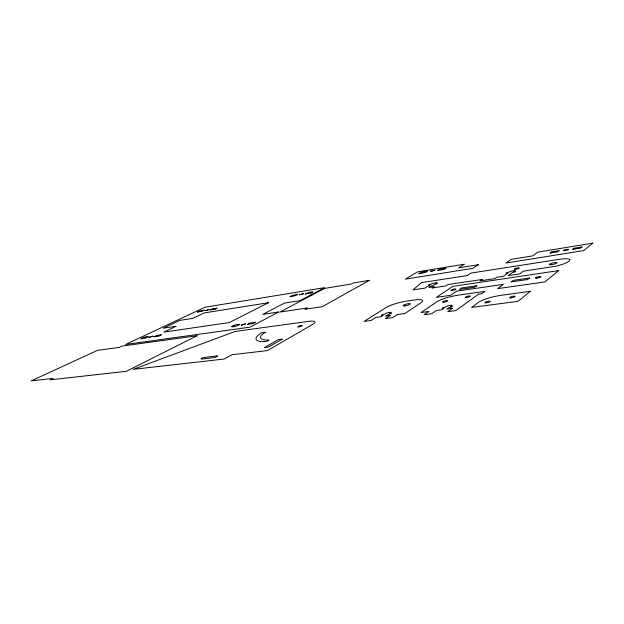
<?xml version="1.0" encoding="UTF-8"?>
<svg xmlns="http://www.w3.org/2000/svg" width="624" height="624" viewBox="0 0 624 624"><rect width="100%" height="100%" fill="white"/><g stroke="black" fill="none" stroke-linecap="round" stroke-linejoin="round"><path stroke-width="0.94" d="M573.932 248.266L582.02 246.878M552.014 251.807L559.455 250.591L557.723 251.839L550.173 253.071M310.939 293.054L305.315 293.998M295.183 295.628L295.667 295.503M253.009 323.575L247.455 324.324M249.631 323.154L255.505 322.241L253.032 323.544M233.93 325.4C246.262 321.929 235.03 327.647 231.785 326.633M467.407 275.519L421.59 282.617L412.916 289.887L425.116 288.062L430.076 284.918C426.371 286.143 429.827 283.631 431.379 284.084L432.346 283.382L436.628 282.727M439.374 269.334L445.965 268.195M217.043 308.201L215.046 309.161M216.949 308.155L212.901 308.81M425.201 272.462C406.201 277.017 435.388 267.345 425.24 272.485M204.282 310.214L199.875 310.892L197.457 312.055M201.638 311.36L204.29 310.183M197.387 312.047L201.669 311.376M158.824 336.063L154.151 336.788M156.936 335.478L153.98 336.827M148.153 336.742L145.127 338.091M145.119 338.068C134.932 340.696 145.946 335.876 148.177 336.703M305.331 293.982C306.852 292.5 316.969 290.659 310.947 293.03M215.007 309.145L210.249 309.995L212.885 308.794M161.382 334.799L158.839 336.032M295.667 295.495C304.567 291.353 279.552 299.426 295.207 295.643M436.745 282.805L435.669 283.429C442.697 281.611 426.239 287.812 429.445 287.407L434.039 286.658M445.871 268.312L444.233 269.381L437.876 270.426M231.66 326.578L233.945 325.416M161.164 334.846L156.959 335.439M437.837 270.34L439.374 269.35M434.086 286.767L432.073 287.999L445.903 285.932L447.993 284.552L481.962 279.482M550.22 252.946L552.006 251.792M247.315 324.457L249.631 323.17M481.876 279.63L482.235 279.474L480.051 280.862L494.941 278.632L496.712 277.274L503.389 276.331L507.827 273.109C503.841 274.49 507.203 271.729 508.997 272.259C509.317 270.949 517.717 269.942 513.817 271.526C517.959 270.005 514.418 272.852 512.655 272.376L508.256 275.613L519.652 273.897L523.146 271.222L556.452 266.105A17.113 3.143 -12.8 0 0 569.852 260.2A17.113 3.143 -12.8 0 0 558.316 259.467L470.761 273.133L467.431 275.48M581.919 247.01L580.585 248.134L572.528 249.428L573.94 248.282M478.592 294.185L481.564 293.81L484.871 291.392L458.5 295.121A17.293 3.479 -13.9 0 0 436.48 302.055L421.036 312.562L428.969 311.438L424.094 314.722L431.878 313.7L436.168 310.541L441.745 309.824L443.945 308.303C439.616 309.754 443.586 306.602 445.411 307.265C445.887 305.471 455.902 304.231 450.434 306.595C454.865 305.019 450.832 308.201 448.976 307.632L446.784 309.153L452.533 308.373L447.736 311.641L455.809 310.588L478.592 294.185M476.837 285.745L474.536 287.266L459.389 289.427L461.737 287.921L476.837 285.745M245.497 323.84L241.231 325.143L245.497 323.84M434.725 270.278L430.326 271.417L434.725 270.278M397.777 314.457L404.773 313.568L420.974 302.757A16.458 3.221 -14.5 0 0 413.946 300.05L406.981 301.049A16.349 3.237 -14.6 0 0 385.819 307.687L364.088 321.399L371.124 320.479L375.726 317.421L380.765 316.774L383.167 315.276C378.986 316.602 383.23 313.63 384.875 314.184C385.499 312.515 394.922 311.345 389.415 313.568L391.459 313.225L385.32 316.157L390.53 315.424L385.437 318.591L392.714 317.639L397.777 314.457M209.056 309.543L205.436 310.643L209.056 309.543M152.981 336.172L149.05 337.366L152.981 336.172M529.55 278.031L527.405 279.56L511.033 281.915L513.224 280.371L529.534 278.054M303.467 293.709L299.567 294.801L303.467 293.709M558.659 270.598L544.908 281.908L497.687 288.623L503.381 284.372L456.659 291.135L450.559 295.331L436.441 297.336L452.798 286.354L558.659 270.598M592.8 243.126L583.721 250.583L506.009 263.024L511.251 259.358L532.631 255.895L537.755 252.143L592.8 243.126M530.369 291.291L518.045 301.337L471.627 307.429L478.031 302.648A18.611 3.923 -13.2 0 1 501.337 295.277L530.369 291.291M478.366 264.693L472.852 268.336L405.335 279.146L417.495 271.892L464.373 264.202L458.601 267.899L478.366 264.693M265.403 332.257L263.336 333.583A41.145 7.8 -15.9 0 0 269.045 340.064L266.44 341.539L262.213 341.609A45.817 8.689 -15.9 0 1 261.612 332.764L265.403 332.257M312.437 324.496L267.439 350.587L231.964 354.713L224.188 359.042L133.271 369.338L235.147 331.445L308.342 321.391A15.514 2.941 -15.9 0 1 312.437 324.496M282.204 339.128L268.273 347.155L264.459 347.607L278.413 339.604L282.204 339.128M369.408 280.324L322.288 306.688L305.113 309.231L307.406 307.975L279.903 312.078L324.41 288.444L350.961 284.099L352.927 283.023L369.408 280.324M278.593 312.016L250.045 327.14L125.564 344.479L204.961 307.242L324.581 287.664L300.027 300.659L284.435 303.092L262.766 314.379L278.593 312.016M268.406 302.734L229.367 322.546L163.901 332.108L176.272 326.219L163.238 328.177L179.774 320.393L192.73 318.38L204.188 312.92L268.406 302.734M197.051 335.735L126.376 371.303L50.021 379.868L53.173 378.386L31.2 380.874L97.438 350.384L119.254 347.389L121.969 346.109L197.051 335.735M216.824 355.93L205.14 357.295A2.551 0.491 -17.2 0 0 201.692 358.371A2.551 0.491 -17.2 0 0 201.942 359.018L213.642 357.669A2.582 0.499 -17.1 0 0 217.121 356.577A2.582 0.499 -17.1 0 0 216.824 355.93M298.732 326.89A2.324 0.437 -15.9 0 0 302.227 325.588A2.324 0.437 -15.9 0 0 299.021 326.017A2.324 0.437 -15.9 0 0 298.732 326.89M404.999 305.861A3.783 0.741 -14.5 0 0 410.342 303.826A3.783 0.741 -14.5 0 0 404.703 304.621A3.783 0.741 -14.5 0 0 404.999 305.861M451.776 290.534A2.629 0.499 -13.9 0 0 455.918 289.232A2.629 0.499 -13.9 0 0 452.501 289.481A2.629 0.499 -13.9 0 0 451.776 290.534M536.554 278.171A2.863 0.554 -12.8 0 0 540.914 276.791A2.863 0.554 -12.8 0 0 536.921 277.111A2.863 0.554 -12.8 0 0 536.554 278.171M564.502 250.708A2.605 0.445 -12.8 0 0 568.456 249.483A2.605 0.445 -12.8 0 0 564.798 249.85A2.605 0.445 -12.8 0 0 564.502 250.708M550.976 264.716A3.939 0.725 -12.8 0 0 556.92 262.844A3.939 0.725 -12.8 0 0 551.359 263.351A3.939 0.725 -12.8 0 0 550.976 264.716M515.33 269.295A2.629 0.476 -13.2 0 0 519.371 268.024A2.629 0.476 -13.2 0 0 515.767 268.351A2.629 0.476 -13.2 0 0 515.33 269.295M443.453 302.211A2.582 0.523 -14 0 0 447.541 300.924A2.582 0.523 -14 0 0 444.202 301.119A2.582 0.523 -14 0 0 443.453 302.211M466.292 297.539A2.621 0.53 -13.7 0 0 470.402 296.236A2.621 0.53 -13.7 0 0 466.947 296.455A2.621 0.53 -13.7 0 0 466.292 297.539M485.901 302.843A2.777 0.585 -13.3 0 0 490.23 301.47A2.777 0.585 -13.3 0 0 486.494 301.681A2.777 0.585 -13.3 0 0 485.901 302.843M510.76 297.851A2.824 0.593 -12.9 0 0 515.12 296.47A2.824 0.593 -12.9 0 0 511.243 296.704A2.824 0.593 -12.9 0 0 510.76 297.851"/></g></svg>
